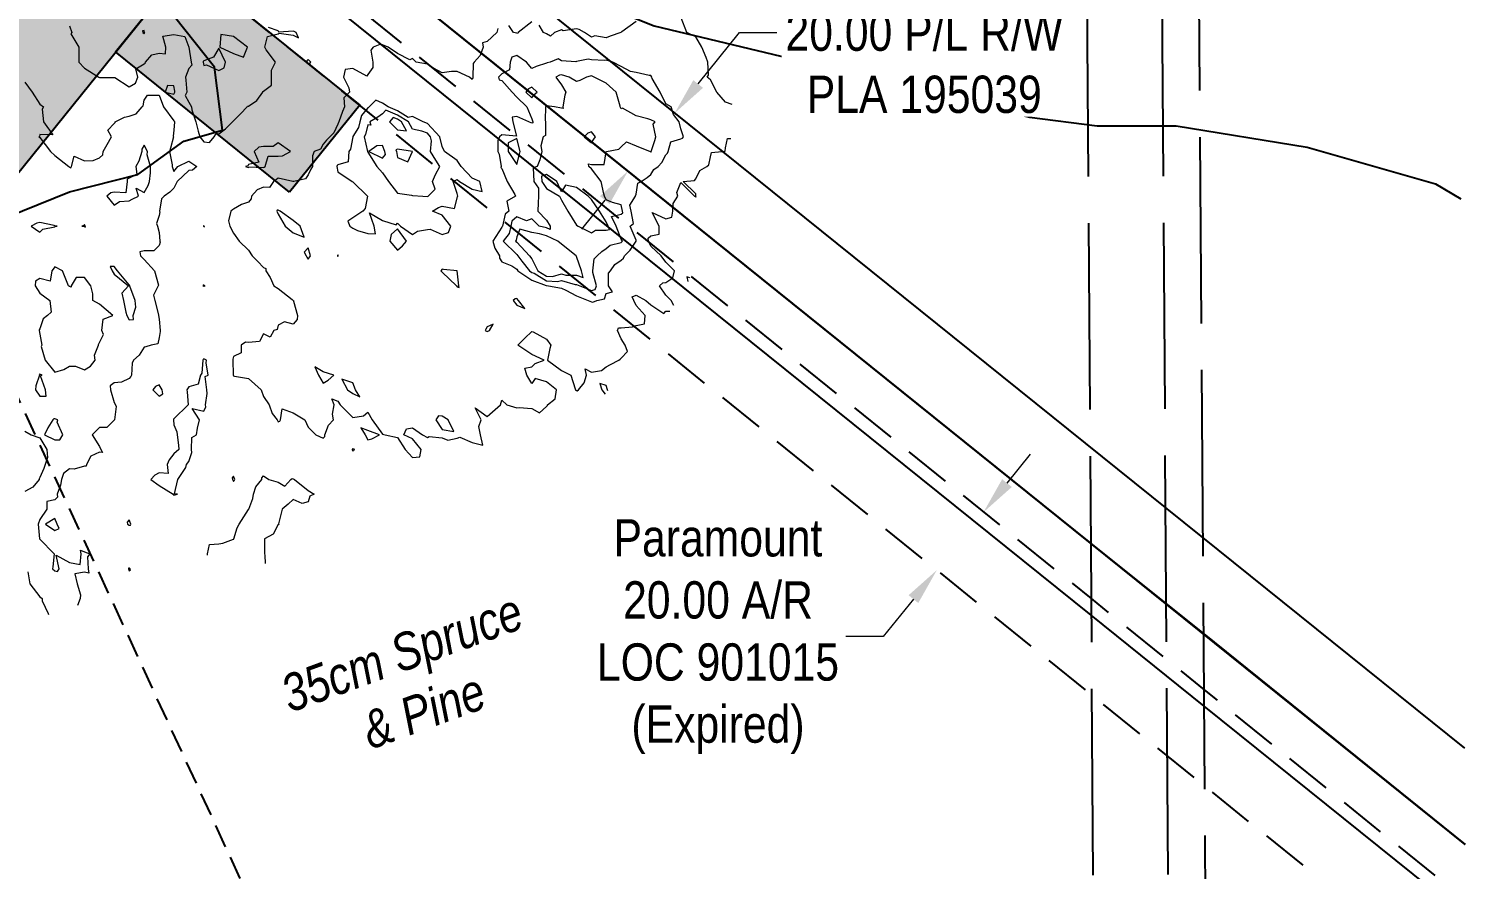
# Model space of a CAD drawing. Extents: x 528314 to 531043, y 6043383 to 6045203.
# Drawn here: x 530654 to 531039.7, y 6043994.8 to 6044220.5 of the extents above; entities that cross this region are included whole.
import ezdxf

# ---------------------------------------------------------------- set-up
doc = ezdxf.new("R2010")
doc.units = 0
doc.header["$LTSCALE"] = 5
doc.header["$PDSIZE"] = 0.5
for name, pattern in [('foc-ACCESSROAD', [3.75, 2.5, -1.25]), ('foc-TIELINE', [1.875, 1.25, -0.625]), ('foc-UNSURVEYED', [12.5, 10, -2.5])]:
    doc.linetypes.add(name, pattern=pattern)
doc.layers.get('Defpoints').update_dxf_attribs({"color": 9})
for name, color, linetype in [('C-RW', 13, 'Continuous'), ('F-AR', 190, 'foc-ACCESSROAD'), ('F-RW', 190, 'Continuous'), ('L-TIE', 7, 'foc-TIELINE'), ('L-USEC', 7, 'foc-UNSURVEYED'), ('P-PROPOSED', 10, 'Continuous'), ('P-PROPOSED-H', 21, 'Continuous'), ('P-TEMP-H', 41, 'Continuous'), ('P-TEMP_WORKSPACE', 46, 'Continuous'), ('T-BUSH-T', 110, 'Continuous'), ('WETLAND', 143, 'Continuous')]:
    doc.layers.add(name, color=color, linetype=linetype)
doc.layers.add('C-RW-T', color=13, linetype='Continuous', lineweight=9)
doc.layers.add('F-AR-T', color=190, linetype='Continuous', lineweight=9)
doc.layers.add('C-TOPO-MAJR', color=7, linetype='Continuous', lineweight=15, true_color=0xd3aa5f)
doc.layers.add('C-TOPO-MINR', color=7, linetype='Continuous', lineweight=13, true_color=0xe9d5af)
doc.styles.add('80CG', font='ARIALN.TTF', dxfattribs={"height": 10})
doc.styles.add('80L', font='ARIALN.TTF', dxfattribs={"height": 10})
doc.dimstyles.new('Compass 5 000', dxfattribs={"dimscale": 5, "dimtxt": 9, "dimasz": 2, "dimexe": 0.2, "dimexo": 0.0625, "dimgap": 0.5, "dimtad": 0, "dimtih": 1, "dimtoh": 1, "dimzin": 0, "dimdsep": 46, "dimtxsty": '80CG', "dimcen": 0.1, "dimse1": 1, "dimse2": 1, "dimclrd": 256, "dimclrt": 256, "dimaunit": 1, "dimadec": 4, "dimazin": 0, "dimtfac": 0.06, "dimtofl": 0, "dimtmove": 0, "dimatfit": 1, "dimfxl": 0.2, "dimtolj": 1, "dimtzin": 0, "dimlwd": -1, "dimarcsym": 0})

# ---------------------------------------------------------------- blocks, each defined once
blk = doc.blocks.new('*D417')
at = {"layer": 'Defpoints', "color": 0, "transparency": 16777216}
for p in [(530791.28, 6044186.58), (530778.72, 6044171.01), (530910.23, 6044090.7)]:
    blk.add_point(p, dxfattribs=at)
at = {"layer": 'F-AR-T', "transparency": 16777216}
for p, q in [((530916.51, 6044098.48), (530922.78, 6044106.27)), ((530891.4, 6044067.33), (530883.3, 6044057.28)), ((530883.3, 6044057.28), (530873.3, 6044057.28))]:
    blk.add_line(p, q, dxfattribs=at)
for points in [[(530915.21, 6044099.53), (530917.8, 6044097.43), (530910.23, 6044090.7)], [(530890.1, 6044068.38), (530892.7, 6044066.29), (530897.68, 6044075.12)]]:
    blk.add_solid(points, dxfattribs=at)
at = {"layer": 'F-AR-T', "transparency": 16777216, "insert": (530838.96, 6044057.28), "char_height": 10, "attachment_point": 5, "style": '80CG'}
blk.add_mtext('\\A1;Paramount\\P20.00 A/R\\PLOC 901015\\P(Expired)', dxfattribs=at)
blk = doc.blocks.new('*D421')
at = {"layer": 'C-RW-T', "transparency": 16777216}
for p, q in [((530833.63, 6044205.63), (530844.77, 6044219.46)), ((530844.77, 6044219.46), (530854.77, 6044219.46)), ((530808.56, 6044174.48), (530802.29, 6044166.69))]:
    blk.add_line(p, q, dxfattribs=at)
for points in [[(530832.34, 6044206.67), (530834.93, 6044204.58), (530827.36, 6044197.83)], [(530807.27, 6044175.52), (530809.86, 6044173.43), (530814.83, 6044182.27)]]:
    blk.add_solid(points, dxfattribs=at)
at = {"layer": 'Defpoints', "color": 0, "transparency": 16777216}
for p in [(530827.1, 6044198.04), (530827.36, 6044197.83), (530814.57, 6044182.48)]:
    blk.add_point(p, dxfattribs=at)
at = {"layer": 'C-RW-T', "transparency": 16777216, "insert": (530894.31, 6044219.46), "char_height": 10, "attachment_point": 5, "style": '80CG', "bg_fill": 3, "box_fill_scale": 1.1, "bg_fill_color": 256, "bg_fill_true_color": 13158600, "bg_fill_transparency": 0}
blk.add_mtext('\\A1;Murphy\\P20.00 P/L R/W\\PPLA 195039', dxfattribs=at)

msp = doc.modelspace()

# ---------------------------------------------------------------- hatches: boundary and pattern name
at = {"layer": 'P-PROPOSED-H'}
h = msp.add_hatch(color=256, dxfattribs=at)
h.dxf.hatch_style = 1
h.paths.add_polyline_path([(530696.143, 6044237.575), (530560.987, 6044346.534), (530468.237, 6044292.914), (530633.417, 6044159.762)])
at = {"layer": 'P-TEMP-H'}
h = msp.add_hatch(color=256, dxfattribs=at)
h.dxf.hatch_style = 1
h.paths.add_polyline_path([(530724.013, 6044176.595), (530677.325, 6044214.231), (530696.143, 6044237.575), (530742.831, 6044199.939)])

# ---------------------------------------------------------------- linework, layer by layer
at = {"layer": 'C-RW', "flags": 128}
for points in [[(530028.625, 6044842.932), (530353.715, 6044580.228), (530576.203, 6044400.422), (530601.334, 6044431.53), (530679.079, 6044368.694), (530653.95, 6044337.604), (530716.113, 6044287.371), (531039.285, 6044027.279)], [(531039.462, 6044001.477), (530703.564, 6044271.811), (530625.836, 6044334.621), (530650.966, 6044365.713), (530604.319, 6044403.415), (530579.188, 6044372.308), (530341.151, 6044564.68), (530028.797, 6044817.092)]]:
    msp.add_lwpolyline(points, dxfattribs=at)
at = {"layer": 'C-TOPO-MAJR', "linetype": 'Continuous', "lineweight": 15, "elevation": 826, "flags": 128}
for points in [[(530652.977, 6044206.088), (530654.937, 6044203.474), (530656.977, 6044200.211), (530658.008, 6044199.474), (530657.577, 6044198.874), (530657.963, 6044195.474), (530660.51, 6044191.94), (530656.977, 6044192.059), (530656.904, 6044191.547), (530656.743, 6044191.474), (530656.977, 6044191.278), (530659.855, 6044187.474), (530660.977, 6044186.47), (530664.775, 6044183.474), (530664.977, 6044183.297), (530665.331, 6044183.12), (530665.448, 6044183.474), (530666.241, 6044186.21), (530668.977, 6044185.015), (530671.325, 6044185.126), (530672.977, 6044185.763), (530673.849, 6044186.602), (530673.964, 6044187.474), (530675.04, 6044189.41), (530676.186, 6044191.474), (530675.198, 6044193.252), (530676.977, 6044195.034), (530677.197, 6044195.254), (530677.197, 6044195.474), (530679.716, 6044196.734), (530680.977, 6044196.987), (530682.86, 6044197.591), (530684.467, 6044199.474), (530684.72, 6044199.73), (530684.977, 6044201.285), (530685.853, 6044202.597), (530688.977, 6044202.597), (530690.155, 6044199.474), (530692.977, 6044195.698), (530693.094, 6044195.591), (530693.125, 6044195.474), (530692.977, 6044193.247), (530692.807, 6044191.643), (530692.862, 6044191.474), (530692.062, 6044188.388), (530691.745, 6044187.474), (530692.516, 6044183.934), (530692.454, 6044183.474), (530692.977, 6044182.173), (530694.017, 6044183.474), (530696.977, 6044184.932), (530699.09, 6044183.474), (530697.963, 6044182.487), (530696.977, 6044182.417), (530693.807, 6044179.474), (530692.977, 6044177.675), (530691.871, 6044176.579), (530690.307, 6044175.474), (530689.652, 6044174.799), (530689.116, 6044171.474), (530689.16, 6044171.29), (530688.977, 6044170.303), (530688.269, 6044168.181), (530688.572, 6044167.474), (530688.977, 6044165.732), (530689.169, 6044163.474), (530689.308, 6044163.143), (530688.977, 6044162.249), (530687.589, 6044160.861), (530684.977, 6044160.861), (530683.851, 6044160.599), (530683.985, 6044159.474), (530684.977, 6044158.548), (530687.745, 6044155.474), (530688.803, 6044151.647), (530688.767, 6044151.474), (530687.504, 6044148.947), (530687.872, 6044147.474), (530688.837, 6044143.613), (530688.863, 6044143.474), (530688.977, 6044142.466), (530689.309, 6044139.474), (530689.259, 6044139.192), (530688.977, 6044137.605), (530688.622, 6044135.829), (530686.846, 6044135.474), (530685.392, 6044135.058), (530684.977, 6044134.94), (530683.598, 6044132.852), (530682.157, 6044131.474), (530681.736, 6044130.714), (530681.541, 6044127.474), (530681.381, 6044127.07), (530680.977, 6044126.584), (530678.903, 6044125.548), (530676.977, 6044125.373), (530675.878, 6044124.573), (530675.933, 6044123.474), (530676.977, 6044120.148), (530677.259, 6044119.474), (530677.447, 6044119.003), (530677.006, 6044115.474), (530677.003, 6044115.448), (530676.977, 6044115.416), (530675.006, 6044113.445), (530672.977, 6044113.445), (530671.988, 6044112.463), (530670.991, 6044111.474), (530672.977, 6044108.299), (530673.35, 6044107.474), (530673.797, 6044106.653), (530672.977, 6044106.79), (530670.712, 6044105.738), (530669.538, 6044103.474), (530669.455, 6044102.995), (530668.977, 6044103.01), (530666.226, 6044102.224), (530664.977, 6044102.349), (530663.379, 6044101.071), (530662.765, 6044099.474), (530662.536, 6044097.914), (530661.669, 6044095.474), (530661.738, 6044094.712), (530660.977, 6044093.95), (530658.866, 6044093.584), (530658.866, 6044091.474), (530656.977, 6044088.703), (530656.53, 6044087.474), (530656.895, 6044083.556), (530656.934, 6044083.474), (530656.977, 6044083.411), (530660.847, 6044079.474), (530660.472, 6044075.979), (530660.366, 6044075.474), (530660.977, 6044074.905), (530661.717, 6044074.734), (530662.209, 6044075.474), (530661.352, 6044079.098), (530664.977, 6044077.207), (530667.842, 6044076.609), (530668.08, 6044079.474), (530667.931, 6044080.519), (530668.977, 6044080.044), (530670.432, 6044079.474), (530669.761, 6044078.689), (530669.98, 6044075.474), (530670.112, 6044074.338), (530668.977, 6044074.613), (530666.361, 6044074.089), (530667.015, 6044071.474), (530667.941, 6044068.509), (530667.838, 6044067.474), (530667.089, 6044065.656)], [(530701.981, 6044079.106), (530701.985, 6044079.474), (530702.496, 6044081.955), (530704.977, 6044082.196), (530706.052, 6044082.398), (530708.977, 6044083.442), (530709.032, 6044083.419), (530709.011, 6044083.474), (530709.962, 6044086.489), (530710.508, 6044087.474), (530712.977, 6044091.353), (530713.032, 6044091.474), (530714.142, 6044094.308), (530714.333, 6044095.474), (530714.953, 6044097.498), (530716.526, 6044099.474), (530716.558, 6044099.893), (530716.977, 6044100.475), (530718.478, 6044099.474), (530720.977, 6044098.74), (530722.756, 6044097.694), (530724.309, 6044099.474), (530724.727, 6044099.724), (530724.977, 6044099.628), (530725.283, 6044099.474), (530728.977, 6044096.461), (530730.562, 6044095.474), (530729.443, 6044095.007), (530728.977, 6044093.492), (530727.406, 6044093.045), (530724.977, 6044094.087), (530723.593, 6044092.857), (530722.036, 6044091.474), (530721.056, 6044087.553), (530721.096, 6044087.474), (530721.078, 6044087.372), (530720.977, 6044087.39), (530719.642, 6044084.808), (530717.266, 6044083.474), (530717.266, 6044083.185), (530717.266, 6044079.474), (530717.339, 6044079.111), (530717.438, 6044076.864)]]:
    msp.add_lwpolyline(points, dxfattribs=at)
for points in [[(530693.22, 6044203.717), (530692.977, 6044205.115), (530691.219, 6044205.232), (530690.578, 6044203.474), (530692.977, 6044202.877), (530693.239, 6044203.474), (530693.22, 6044203.717)], [(530720.977, 6044189.801), (530719.619, 6044188.831), (530716.977, 6044188.831), (530715.783, 6044188.667), (530714.526, 6044187.474), (530715.79, 6044184.66), (530712.977, 6044184.036), (530712.836, 6044183.614), (530712.134, 6044183.474), (530712.977, 6044183.233), (530713.094, 6044183.356), (530716.977, 6044183.184), (530717.158, 6044183.292), (530717.411, 6044183.474), (530718.231, 6044186.219), (530720.977, 6044186.219), (530722.142, 6044186.309), (530724.235, 6044187.474), (530720.977, 6044189.801)], [(530673.981, 6044142.469), (530676.608, 6044143.474), (530672.977, 6044146.501), (530671.183, 6044147.474), (530671.183, 6044149.267), (530670.664, 6044151.474), (530668.977, 6044153.711), (530666.739, 6044153.711), (530665.386, 6044151.474), (530665.386, 6044151.064), (530664.977, 6044151.269), (530664.704, 6044151.474), (530664.52, 6044151.93), (530663.093, 6044155.474), (530660.977, 6044156.532), (530660.53, 6044155.921), (530660.202, 6044155.474), (530659.788, 6044152.663), (530656.977, 6044153.393), (530655.799, 6044152.651), (530655.693, 6044151.474), (530656.977, 6044149.442), (530659.692, 6044147.474), (530660.045, 6044144.406), (530659.036, 6044143.474), (530657.914, 6044142.536), (530656.977, 6044139.938), (530656.783, 6044139.668), (530656.852, 6044139.474), (530656.977, 6044138.474), (530657.48, 6044135.474), (530657.312, 6044135.139), (530658.442, 6044131.474), (530660.977, 6044128.251), (530663.467, 6044128.983), (530664.977, 6044129.904), (530666.547, 6044129.904), (530668.977, 6044128.877), (530670.58, 6044129.87), (530671.867, 6044131.474), (530671.66, 6044132.79), (530672.698, 6044135.474), (530672.73, 6044135.72), (530672.977, 6044136.194), (530674.07, 6044138.38), (530673.592, 6044139.474), (530673.981, 6044142.469)], [(530701.659, 6044130.792), (530701.727, 6044131.474), (530700.977, 6044131.815), (530700.781, 6044131.669), (530700.728, 6044131.474), (530700.48, 6044127.97), (530700.142, 6044127.474), (530699.438, 6044125.013), (530696.977, 6044124.309), (530696.445, 6044123.474), (530696.519, 6044123.016), (530696.746, 6044119.474), (530692.977, 6044115.704), (530692.812, 6044115.639), (530692.812, 6044115.474), (530692.977, 6044114.089), (530693.725, 6044112.222), (530693.85, 6044111.474), (530694.167, 6044108.664), (530694.301, 6044107.474), (530692.977, 6044106.338), (530691.729, 6044104.722), (530691.164, 6044103.474), (530691.382, 6044101.068), (530688.977, 6044101.273), (530687.813, 6044100.637), (530686.778, 6044099.474), (530688.977, 6044097.809), (530692.725, 6044095.474), (530692.977, 6044095.266), (530693.911, 6044095.474), (530693.14, 6044095.637), (530694.047, 6044099.474), (530696.188, 6044102.685), (530696.32, 6044103.474), (530696.977, 6044104.262), (530697.779, 6044106.671), (530697.675, 6044107.474), (530697.769, 6044110.681), (530699.062, 6044111.474), (530699.253, 6044113.197), (530699.823, 6044115.474), (530697.901, 6044118.55), (530700.977, 6044117.782), (530701.522, 6044118.928), (530701.481, 6044119.474), (530701.89, 6044122.561), (530701.756, 6044123.474), (530701.347, 6044127.103), (530702.198, 6044127.474), (530701.659, 6044130.792)], [(530657.174, 6044127.276), (530657.596, 6044127.474), (530656.977, 6044127.758), (530656.773, 6044127.678), (530656.856, 6044127.474), (530655.886, 6044124.565), (530655.813, 6044123.474), (530656.977, 6044121.807), (530658.661, 6044121.79), (530658.515, 6044123.474), (530657.174, 6044127.276)], [(530661.612, 6044087.474), (530660.977, 6044088.997), (530658.546, 6044087.474), (530660.977, 6044085.716), (530662.179, 6044086.271), (530661.612, 6044087.474)], [(530681.288, 6044087.162), (530681.417, 6044087.474), (530680.977, 6044088.579), (530680.424, 6044088.026), (530680.486, 6044087.474), (530680.977, 6044087.176), (530681.288, 6044087.162)]]:
    msp.add_lwpolyline(points, close=True, dxfattribs=at)
at = {"layer": 'C-TOPO-MINR', "linetype": 'Continuous', "lineweight": 13, "flags": 128}
for points, elevation in [([(530664.977, 6044221.213), (530665.557, 6044219.474), (530665.35, 6044219.1), (530667.438, 6044215.474), (530667.438, 6044213.012), (530667.438, 6044211.474), (530668.977, 6044209.874), (530672.849, 6044207.474), (530672.977, 6044207.354), (530673.116, 6044207.334), (530676.977, 6044207.334), (530677.096, 6044207.354), (530680.977, 6044204.832), (530682.622, 6044205.828), (530683.263, 6044207.474), (530682.729, 6044209.722), (530684.977, 6044211.001), (530685.253, 6044211.198), (530685.356, 6044211.474), (530687.027, 6044213.423), (530688.977, 6044213.888), (530690.697, 6044213.753), (530690.791, 6044215.474), (530690.01, 6044218.44), (530692.977, 6044218.908), (530695.909, 6044218.405), (530696.977, 6044215.505), (530696.99, 6044215.474), (530696.982, 6044215.468), (530697.622, 6044211.474), (530697.767, 6044210.683), (530696.977, 6044209.757), (530696.045, 6044207.474), (530696.183, 6044206.68), (530696.439, 6044203.474), (530696.017, 6044202.514), (530696.977, 6044200.786), (530697.706, 6044199.474), (530697.789, 6044198.662), (530698.829, 6044195.474), (530699.446, 6044193.004), (530699.917, 6044191.474), (530700.977, 6044190.096), (530702.531, 6044189.92), (530703.807, 6044191.474), (530704.253, 6044192.198), (530704.977, 6044192.287), (530706.836, 6044193.615), (530708.695, 6044195.474), (530708.821, 6044195.63), (530708.977, 6044195.764), (530710.805, 6044197.645), (530712.579, 6044199.474), (530712.738, 6044199.712), (530712.977, 6044199.712), (530715.215, 6044201.235), (530716.814, 6044203.474), (530716.814, 6044203.636), (530716.977, 6044203.673), (530719.148, 6044205.302), (530719.148, 6044207.474), (530719.116, 6044209.334), (530720.248, 6044211.474), (530717.699, 6044214.752), (530717.338, 6044215.474), (530718.056, 6044218.395), (530720.977, 6044219.129), (530721.206, 6044219.244), (530724.977, 6044218.704), (530726.392, 6044218.059), (530725.779, 6044219.474), (530725.194, 6044219.691), (530724.977, 6044219.832), (530721.075, 6044219.572), (530721.075, 6044219.572), (530720.977, 6044219.931), (530718.321, 6044220.817)], 826.4), ([(530788.977, 6044222.283), (530785.363, 6044219.474), (530785.232, 6044219.218), (530784.977, 6044219.275), (530784.075, 6044219.474), (530782.835, 6044221.332)], 826.4), ([(530816.977, 6044222.403), (530813.162, 6044219.659), (530812.977, 6044219.53), (530812.864, 6044219.474), (530810.011, 6044218.44), (530808.977, 6044217.974), (530805.878, 6044218.572), (530804.977, 6044218.151), (530803.169, 6044219.474), (530801.728, 6044220.225), (530800.977, 6044220.389), (530797.418, 6044219.914), (530796.977, 6044220.19), (530795.067, 6044219.474), (530794.009, 6044218.442), (530792.977, 6044219.084), (530792.182, 6044219.474), (530790.938, 6044221.435)], 826.4), ([(530842.779, 6044200.086), (530840.977, 6044200.787), (530838.674, 6044203.474), (530836.977, 6044206.714), (530836.06, 6044207.474), (530836.452, 6044207.999), (530836.258, 6044211.474), (530835.748, 6044212.702), (530834.598, 6044215.474), (530832.977, 6044218.266), (530830.614, 6044219.474), (530829.039, 6044223.411)], 826.4), ([(530779.925, 6044220.525), (530779.618, 6044219.474), (530776.977, 6044217.039), (530775.744, 6044216.707), (530775.921, 6044215.474), (530775.136, 6044213.314), (530773.526, 6044211.474), (530773.281, 6044211.17), (530773.162, 6044207.474), (530773.213, 6044207.238), (530772.977, 6044206.825), (530772.325, 6044207.474), (530768.977, 6044208.968), (530767.483, 6044208.968), (530764.977, 6044208.652), (530762.595, 6044209.855), (530760.977, 6044210.941), (530757.938, 6044211.474), (530756.977, 6044212.478), (530756.308, 6044212.143), (530752.977, 6044213.809), (530750.479, 6044215.474), (530748.977, 6044216.139), (530748.241, 6044216.21), (530746.432, 6044215.474), (530745.764, 6044214.686), (530746.362, 6044211.474), (530746.36, 6044210.09), (530744.977, 6044208.134), (530744.695, 6044207.755), (530740.977, 6044209.743), (530738.894, 6044209.557), (530738.43, 6044207.474), (530739.884, 6044204.566), (530740.067, 6044203.474), (530738.521, 6044201.929), (530738.71, 6044199.474), (530738.242, 6044198.208), (530737.233, 6044195.474), (530737.135, 6044195.315), (530736.977, 6044194.808), (530735.912, 6044192.538), (530734.803, 6044191.474), (530733.932, 6044190.519), (530732.977, 6044189.473), (530732.31, 6044188.14), (530730.644, 6044187.474), (530730.119, 6044186.331), (530730.197, 6044183.474), (530729.663, 6044182.787), (530728.977, 6044181.277), (530728.246, 6044180.204), (530725.126, 6044179.474), (530725.011, 6044179.44), (530724.977, 6044179.452), (530724.86, 6044179.474), (530720.977, 6044180.306), (530720.491, 6044179.959), (530719.682, 6044179.474), (530718.6, 6044177.85), (530716.977, 6044177.952), (530715.277, 6044177.173), (530713.762, 6044175.474), (530713.656, 6044174.794), (530712.977, 6044173.903), (530711.142, 6044173.308), (530708.977, 6044172.051), (530708.651, 6044171.799), (530708.231, 6044171.474), (530707.581, 6044168.869), (530707.98, 6044167.474), (530708.977, 6044165.554), (530710.489, 6044163.474), (530712.977, 6044160.986), (530714.004, 6044159.474), (530715.453, 6044157.95), (530716.977, 6044156.345), (530717.587, 6044156.084), (530717.587, 6044155.474), (530718.782, 6044153.668), (530719.741, 6044151.474), (530720.977, 6044150.732), (530724.686, 6044147.764), (530724.977, 6044147.512), (530725.047, 6044147.474), (530725.087, 6044147.363), (530726.157, 6044143.474), (530726.018, 6044142.433), (530724.977, 6044141.191), (530722.637, 6044141.813), (530720.977, 6044140.87), (530720.696, 6044139.754), (530719.747, 6044139.474), (530718.823, 6044137.628), (530716.977, 6044138.551), (530715.931, 6044136.519), (530712.977, 6044136.215), (530712.13, 6044136.32), (530711, 6044135.474), (530711, 6044133.45), (530708.977, 6044132.439), (530708.735, 6044131.715), (530708.762, 6044131.474), (530708.901, 6044127.549), (530708.9, 6044127.474), (530708.977, 6044127.286), (530709.239, 6044127.211), (530712.977, 6044126.59), (530716.347, 6044123.474), (530716.977, 6044121.764), (530718.538, 6044119.474), (530719.316, 6044117.135), (530720.644, 6044115.474), (530720.977, 6044114.92), (530721.346, 6044115.104), (530721.531, 6044115.474), (530722.022, 6044118.428), (530724.977, 6044117.354), (530728.089, 6044115.474), (530728.977, 6044113.509), (530731.012, 6044111.474), (530732.977, 6044110.556), (530733.466, 6044110.984), (530733.428, 6044111.474), (530734.41, 6044114.041), (530735.831, 6044115.474), (530735.507, 6044116.943), (530735.924, 6044119.474), (530735.346, 6044121.105), (530736.977, 6044120.434), (530737.558, 6044119.474), (530740.977, 6044116.055), (530743.87, 6044116.58), (530744.977, 6044117.529), (530746.152, 6044115.474), (530748.977, 6044111.633), (530749.694, 6044111.474), (530752.977, 6044110.68), (530755.021, 6044107.474), (530756.977, 6044105.354), (530758.932, 6044105.519), (530759.287, 6044107.474), (530756.977, 6044110.391), (530754.62, 6044111.474), (530755.405, 6044113.045), (530756.977, 6044113.36), (530759.707, 6044111.474), (530760.977, 6044110.71), (530761.478, 6044110.972), (530764.977, 6044110.613), (530766.436, 6044110.014), (530768.977, 6044110.55), (530769.666, 6044110.785), (530772.977, 6044109.413), (530775.822, 6044108.628), (530775.217, 6044111.474), (530774.777, 6044113.674), (530775.376, 6044115.474), (530773.776, 6044118.674), (530776.977, 6044116.346), (530780.565, 6044119.474), (530780.977, 6044120.734), (530782.294, 6044119.474), (530784.977, 6044118.669), (530785.648, 6044118.803), (530788.977, 6044118.546), (530791.101, 6044117.349), (530792.977, 6044119.02), (530793.171, 6044119.279), (530793.171, 6044119.474), (530795.309, 6044121.141), (530795.639, 6044123.474), (530792.977, 6044125.666), (530789.914, 6044126.536), (530788.977, 6044125.191), (530787.709, 6044127.474), (530787.109, 6044129.342), (530788.977, 6044129.707), (530789.885, 6044130.565), (530792.304, 6044131.474), (530788.977, 6044132.978), (530785.231, 6044135.474), (530787.105, 6044137.346), (530788.977, 6044139.219), (530789.352, 6044139.098), (530792.977, 6044137.111), (530794.068, 6044135.474), (530793.87, 6044134.581), (530793.18, 6044131.474), (530796.977, 6044128.678), (530799.432, 6044127.474), (530800.658, 6044123.792), (530800.722, 6044123.474), (530800.977, 6044123.314), (530801.169, 6044123.281), (530801.5, 6044123.474), (530803.067, 6044125.383), (530803.674, 6044127.474), (530803.295, 6044129.155), (530804.977, 6044128.242), (530807.736, 6044128.714), (530808.977, 6044129.688), (530810.149, 6044130.301), (530812.388, 6044131.474), (530812.741, 6044131.709), (530812.977, 6044132.063), (530814.638, 6044133.812), (530814.094, 6044135.474), (530812.977, 6044137.18), (530811.957, 6044139.474), (530812.291, 6044140.159), (530812.977, 6044140.159), (530816.037, 6044140.413), (530816.977, 6044140.813), (530819.2, 6044141.25), (530819.436, 6044143.474), (530816.977, 6044146.179), (530816.34, 6044147.474), (530815.926, 6044148.524), (530816.977, 6044148.912), (530819.567, 6044147.474), (530820.977, 6044146.299), (530824.414, 6044144.037), (530824.977, 6044144.627), (530826.079, 6044144.627)], 826.4), ([(530652.977, 6044206.088), (530654.937, 6044203.474), (530656.977, 6044200.211), (530658.008, 6044199.474), (530657.577, 6044198.874), (530657.963, 6044195.474), (530660.51, 6044191.94), (530656.977, 6044192.059), (530656.904, 6044191.547), (530656.743, 6044191.474), (530656.977, 6044191.278), (530659.855, 6044187.474), (530660.977, 6044186.47), (530664.775, 6044183.474), (530664.977, 6044183.297), (530665.331, 6044183.12), (530665.448, 6044183.474), (530666.241, 6044186.21), (530668.977, 6044185.015), (530671.325, 6044185.126), (530672.977, 6044185.763), (530673.849, 6044186.602), (530673.964, 6044187.474), (530675.04, 6044189.41), (530676.186, 6044191.474), (530675.198, 6044193.252), (530676.977, 6044195.034), (530677.197, 6044195.254), (530677.197, 6044195.474), (530679.716, 6044196.734), (530680.977, 6044196.987), (530682.86, 6044197.591), (530684.467, 6044199.474), (530684.72, 6044199.73), (530684.977, 6044201.285), (530685.853, 6044202.597), (530688.977, 6044202.597), (530690.155, 6044199.474), (530692.977, 6044195.698), (530693.094, 6044195.591), (530693.125, 6044195.474), (530692.977, 6044193.247), (530692.807, 6044191.643), (530692.862, 6044191.474), (530692.062, 6044188.388), (530691.745, 6044187.474), (530692.516, 6044183.934), (530692.454, 6044183.474), (530692.977, 6044182.173), (530694.017, 6044183.474), (530696.977, 6044184.932), (530699.09, 6044183.474), (530697.963, 6044182.487), (530696.977, 6044182.417), (530693.807, 6044179.474), (530692.977, 6044177.675), (530691.871, 6044176.579), (530690.307, 6044175.474), (530689.652, 6044174.799), (530689.116, 6044171.474), (530689.16, 6044171.29), (530688.977, 6044170.303), (530688.269, 6044168.181), (530688.572, 6044167.474), (530688.977, 6044165.732), (530689.169, 6044163.474), (530689.308, 6044163.143), (530688.977, 6044162.249), (530687.589, 6044160.861), (530684.977, 6044160.861), (530683.851, 6044160.599), (530683.985, 6044159.474), (530684.977, 6044158.548), (530687.745, 6044155.474), (530688.803, 6044151.647), (530688.767, 6044151.474), (530687.504, 6044148.947), (530687.872, 6044147.474), (530688.837, 6044143.613), (530688.863, 6044143.474), (530688.977, 6044142.466), (530689.309, 6044139.474), (530689.259, 6044139.192), (530688.977, 6044137.605), (530688.622, 6044135.829), (530686.846, 6044135.474), (530685.392, 6044135.058), (530684.977, 6044134.94), (530683.598, 6044132.852), (530682.157, 6044131.474), (530681.736, 6044130.714), (530681.541, 6044127.474), (530681.381, 6044127.07), (530680.977, 6044126.584), (530678.903, 6044125.548), (530676.977, 6044125.373), (530675.878, 6044124.573), (530675.933, 6044123.474), (530676.977, 6044120.148), (530677.259, 6044119.474), (530677.447, 6044119.003), (530677.006, 6044115.474), (530677.003, 6044115.448), (530676.977, 6044115.416), (530675.006, 6044113.445), (530672.977, 6044113.445), (530671.988, 6044112.463), (530670.991, 6044111.474), (530672.977, 6044108.299), (530673.35, 6044107.474), (530673.797, 6044106.653), (530672.977, 6044106.79), (530670.712, 6044105.738), (530669.538, 6044103.474), (530669.455, 6044102.995), (530668.977, 6044103.01), (530666.226, 6044102.224), (530664.977, 6044102.349), (530663.379, 6044101.071), (530662.765, 6044099.474), (530662.536, 6044097.914), (530661.669, 6044095.474), (530661.738, 6044094.712), (530660.977, 6044093.95), (530658.866, 6044093.584), (530658.866, 6044091.474), (530656.977, 6044088.703), (530656.53, 6044087.474), (530656.895, 6044083.556), (530656.934, 6044083.474), (530656.977, 6044083.411), (530660.847, 6044079.474), (530660.472, 6044075.979), (530660.366, 6044075.474), (530660.977, 6044074.905), (530661.717, 6044074.734), (530662.209, 6044075.474), (530661.352, 6044079.098), (530664.977, 6044077.207), (530667.842, 6044076.609), (530668.08, 6044079.474), (530667.931, 6044080.519), (530668.977, 6044080.044), (530670.432, 6044079.474), (530669.761, 6044078.689), (530669.98, 6044075.474), (530670.112, 6044074.338), (530668.977, 6044074.613), (530666.361, 6044074.089), (530667.015, 6044071.474), (530667.941, 6044068.509), (530667.838, 6044067.474), (530667.089, 6044065.656)], 826), ([(530827.066, 6044146.142), (530826.4, 6044147.474), (530824.977, 6044148.897), (530823.286, 6044151.474), (530824.172, 6044152.278), (530824.977, 6044152.336), (530826.857, 6044153.594), (530827.321, 6044155.474), (530824.977, 6044157.817), (530823.707, 6044159.474), (530820.977, 6044162.064), (530820.331, 6044163.474), (530820.253, 6044164.198), (530820.977, 6044164.831), (530823.155, 6044165.296), (530823.152, 6044167.474), (530821.294, 6044171.157), (530824.977, 6044169.422), (530826.546, 6044169.904), (530826.882, 6044171.474), (530826.953, 6044173.497), (530828.159, 6044175.474), (530827.926, 6044176.524), (530828.977, 6044179.154), (530832.657, 6044175.474), (530832.977, 6044175.375), (530833.094, 6044175.357), (530833.032, 6044175.474), (530832.977, 6044176.115), (530829.618, 6044179.474), (530832.697, 6044179.753), (530832.977, 6044180.144), (530834.049, 6044182.401), (530835.993, 6044183.474), (530836.539, 6044183.911), (530836.977, 6044186.047), (530837.225, 6044187.225), (530839.991, 6044187.474), (530840.878, 6044187.572), (530840.977, 6044188.459), (530841.478, 6044190.972), (530842.376, 6044190.972)], 826.4), ([(530831.395, 6044153.614), (530830.628, 6044153.822), (530830.866, 6044152.616)], 826.4), ([(530809.392, 6044123.253), (530809.33, 6044123.474), (530808.977, 6044124.651), (530807.212, 6044125.238), (530807.799, 6044123.474), (530808.641, 6044122.321)], 826.4), ([(530652.977, 6044112.412), (530654.667, 6044111.474), (530656.977, 6044110.591), (530658.885, 6044107.474), (530659.082, 6044105.368), (530658.424, 6044103.474), (530658.051, 6044102.4), (530656.977, 6044100.002), (530656.833, 6044099.618), (530656.818, 6044099.474), (530655.085, 6044097.365), (530652.977, 6044096.195)], 825.6), ([(530701.981, 6044079.106), (530701.985, 6044079.474), (530702.496, 6044081.955), (530704.977, 6044082.196), (530706.052, 6044082.398), (530708.977, 6044083.442), (530709.032, 6044083.419), (530709.011, 6044083.474), (530709.962, 6044086.489), (530710.508, 6044087.474), (530712.977, 6044091.353), (530713.032, 6044091.474), (530714.142, 6044094.308), (530714.333, 6044095.474), (530714.953, 6044097.498), (530716.526, 6044099.474), (530716.558, 6044099.893), (530716.977, 6044100.475), (530718.478, 6044099.474), (530720.977, 6044098.74), (530722.756, 6044097.694), (530724.309, 6044099.474), (530724.727, 6044099.724), (530724.977, 6044099.628), (530725.283, 6044099.474), (530728.977, 6044096.461), (530730.562, 6044095.474), (530729.443, 6044095.007), (530728.977, 6044093.492), (530727.406, 6044093.045), (530724.977, 6044094.087), (530723.593, 6044092.857), (530722.036, 6044091.474), (530721.056, 6044087.553), (530721.096, 6044087.474), (530721.078, 6044087.372), (530720.977, 6044087.39), (530719.642, 6044084.808), (530717.266, 6044083.474), (530717.266, 6044083.185), (530717.266, 6044079.474), (530717.339, 6044079.111), (530717.438, 6044076.864)], 826), ([(530653.8, 6044074.651), (530654.289, 6044071.474), (530656.977, 6044067.979), (530657.6, 6044067.474), (530657.591, 6044066.859), (530659.242, 6044063.474), (530659.289, 6044063.22)], 825.6)]:
    msp.add_lwpolyline(points, dxfattribs=dict(at, elevation=elevation))
for points, elevation in [([(530685.093, 6044219.474), (530684.977, 6044219.967), (530684.559, 6044219.892), (530684.632, 6044219.474), (530684.977, 6044219.198), (530685.139, 6044219.311), (530685.093, 6044219.474)], 826.8), ([(530711.622, 6044212.829), (530712.679, 6044215.474), (530708.977, 6044218.367), (530705.549, 6044218.901), (530705.275, 6044215.474), (530708.977, 6044213.791), (530711.622, 6044212.829)], 826.8), ([(530706.455, 6044209.995), (530706.852, 6044211.474), (530704.977, 6044215.225), (530703.626, 6044212.825), (530700.977, 6044211.797), (530700.792, 6044211.658), (530700.822, 6044211.474), (530700.977, 6044210.632), (530701.674, 6044210.777), (530704.977, 6044209.272), (530706.455, 6044209.995)], 826.8), ([(530729.383, 6044211.067), (530729.703, 6044211.474), (530728.977, 6044212.199), (530728.625, 6044211.826), (530728.763, 6044211.474), (530728.977, 6044211.178), (530729.383, 6044211.067)], 826.4), ([(530829.396, 6044191.054), (530829.676, 6044191.474), (530828.977, 6044193.573), (530828.502, 6044195.474), (530827.059, 6044197.392), (530826.351, 6044199.474), (530824.977, 6044200.298), (530823.443, 6044203.474), (530821.329, 6044207.121), (530821.218, 6044207.474), (530820.977, 6044207.923), (530820.528, 6044207.923), (530816.977, 6044208.727), (530815.462, 6044208.989), (530812.977, 6044210.336), (530810.704, 6044211.474), (530808.977, 6044212.049), (530808.545, 6044211.905), (530804.977, 6044212.115), (530804.151, 6044212.299), (530800.977, 6044211.659), (530800.85, 6044211.601), (530796.977, 6044211.829), (530796.114, 6044212.336), (530793.96, 6044211.474), (530793.141, 6044211.31), (530792.977, 6044211.228), (530790.137, 6044210.313), (530788.977, 6044209.743), (530787.609, 6044211.474), (530784.977, 6044213.296), (530783.661, 6044212.79), (530783.154, 6044211.474), (530782.983, 6044209.468), (530780.977, 6044208.367), (530780.039, 6044207.474), (530780.28, 6044206.777), (530780.977, 6044206.569), (530783.763, 6044203.474), (530784.977, 6044202.124), (530787.627, 6044199.474), (530788.977, 6044196.265), (530789.236, 6044195.474), (530789.236, 6044195.215), (530788.977, 6044195.099), (530788.229, 6044195.474), (530784.977, 6044196.885), (530783.703, 6044196.747), (530783.893, 6044195.474), (530784.866, 6044191.585), (530780.977, 6044191.974), (530780.316, 6044191.474), (530779.883, 6044190.379), (530779.883, 6044187.474), (530780.276, 6044186.772), (530780.812, 6044183.474), (530780.733, 6044183.229), (530780.977, 6044182.968), (530782.374, 6044179.474), (530784.471, 6044175.979), (530784.64, 6044175.474), (530782.323, 6044174.127), (530782.81, 6044171.474), (530781.81, 6044170.64), (530781.106, 6044167.474), (530781.085, 6044167.365), (530780.977, 6044167.229), (530778.505, 6044163.474), (530779.039, 6044161.536), (530780.292, 6044159.474), (530780.347, 6044158.844), (530780.977, 6044157.897), (530783.605, 6044156.846), (530784.977, 6044155.885), (530785.293, 6044155.474), (530788.977, 6044152.966), (530792.891, 6044151.56), (530792.977, 6044151.506), (530793.502, 6044151.474), (530796.977, 6044150.778), (530798.136, 6044150.315), (530800.977, 6044148.785), (530804.165, 6044147.474), (530804.977, 6044147.112), (530805.411, 6044147.039), (530806.425, 6044147.474), (530808.498, 6044147.952), (530808.977, 6044149.389), (530810.644, 6044149.806), (530809.618, 6044151.474), (530809.588, 6044154.862), (530810.103, 6044155.474), (530811.301, 6044157.149), (530812.977, 6044158.347), (530813.59, 6044158.86), (530813.868, 6044159.474), (530815.436, 6044161.014), (530816.977, 6044163.404), (530817.014, 6044163.436), (530816.997, 6044163.474), (530816.977, 6044163.662), (530815.353, 6044167.474), (530816.278, 6044168.173), (530815.697, 6044171.474), (530815.341, 6044173.109), (530816.839, 6044175.474), (530816.82, 6044175.631), (530816.977, 6044176.037), (530817.435, 6044179.016), (530818.35, 6044179.474), (530819.966, 6044180.484), (530820.977, 6044181.35), (530821.778, 6044182.672), (530822.944, 6044183.474), (530823.883, 6044184.567), (530824.977, 6044186.615), (530825.401, 6044187.049), (530825.576, 6044187.474), (530826.332, 6044190.119), (530828.977, 6044190.874), (530829.396, 6044191.054)], 826.8), ([(530821.568, 6044194.882), (530822.137, 6044195.474), (530820.977, 6044196.02), (530820.149, 6044196.302), (530816.977, 6044197.112), (530813.302, 6044199.148), (530812.977, 6044198.981), (530812.75, 6044199.474), (530812.75, 6044199.701), (530811.672, 6044203.474), (530808.977, 6044205.831), (530805.694, 6044207.474), (530804.977, 6044207.833), (530804.696, 6044207.755), (530803.668, 6044207.474), (530801.929, 6044206.521), (530800.977, 6044206.295), (530799.011, 6044207.474), (530796.977, 6044208.083), (530796.469, 6044207.981), (530795.45, 6044207.474), (530796.977, 6044205.439), (530798.156, 6044203.474), (530797.819, 6044202.631), (530797.292, 6044199.474), (530797.418, 6044199.032), (530796.977, 6044199.173), (530795.087, 6044199.474), (530792.977, 6044199.775), (530792.808, 6044199.643), (530792.695, 6044199.474), (530792.558, 6044195.893), (530792.695, 6044195.474), (530792.695, 6044191.755), (530792.062, 6044191.474), (530791.388, 6044189.063), (530791.673, 6044187.474), (530791.145, 6044185.305), (530790.399, 6044183.474), (530789.367, 6044183.084), (530789.558, 6044179.474), (530790.835, 6044177.615), (530790.835, 6044175.474), (530790.69, 6044173.76), (530790.63, 6044171.474), (530792.977, 6044169.03), (530793.911, 6044167.474), (530793.899, 6044166.552), (530792.977, 6044166.985), (530791.011, 6044167.474), (530788.977, 6044169.408), (530787.596, 6044168.855), (530784.977, 6044169.946), (530783.628, 6044168.822), (530783.329, 6044167.474), (530782.941, 6044165.51), (530781.32, 6044163.474), (530784.977, 6044159.816), (530785.293, 6044159.474), (530786.348, 6044158.102), (530788.37, 6044155.474), (530788.977, 6044155.061), (530789.621, 6044154.829), (530792.977, 6044152.754), (530795.877, 6044152.573), (530796.977, 6044152.907), (530800.662, 6044151.788), (530800.977, 6044151.788), (530801.922, 6044151.474), (530804.977, 6044150.217), (530805.998, 6044150.453), (530806.338, 6044151.474), (530805.415, 6044155.036), (530805.409, 6044155.474), (530805.765, 6044158.685), (530806.554, 6044159.474), (530807.766, 6044160.684), (530808.977, 6044161.492), (530810.058, 6044162.393), (530812.977, 6044163.041), (530813.195, 6044163.255), (530813.336, 6044163.474), (530812.977, 6044164.001), (530811.628, 6044167.474), (530810.413, 6044170.037), (530812.977, 6044170.678), (530813.43, 6044171.021), (530813.35, 6044171.474), (530812.977, 6044173.189), (530810.627, 6044173.823), (530808.977, 6044174.525), (530808.48, 6044175.474), (530808.339, 6044176.112), (530807.592, 6044179.474), (530804.977, 6044182.835), (530804.265, 6044183.474), (530804.223, 6044184.227), (530804.977, 6044184.022), (530808.428, 6044184.022), (530808.977, 6044187.398), (530809.017, 6044187.434), (530809.062, 6044187.474), (530812.326, 6044188.125), (530812.977, 6044188.776), (530814.367, 6044190.083), (530816.977, 6044188.992), (530820.772, 6044187.474), (530820.977, 6044187.347), (530821.035, 6044187.415), (530821.066, 6044187.474), (530822.031, 6044190.419), (530822.239, 6044191.474), (530821.568, 6044194.882)], 827), ([(530693.22, 6044203.717), (530692.977, 6044205.115), (530691.219, 6044205.232), (530690.578, 6044203.474), (530692.977, 6044202.877), (530693.239, 6044203.474), (530693.22, 6044203.717)], 826), ([(530789.606, 6044202.844), (530790.408, 6044203.474), (530788.977, 6044204.784), (530788.103, 6044204.347), (530787.405, 6044203.474), (530788.977, 6044201.901), (530789.606, 6044202.844)], 826.8), ([(530775.034, 6044179.474), (530772.977, 6044180.34), (530770.011, 6044183.474), (530768.977, 6044185.096), (530765.596, 6044187.474), (530764.977, 6044188.868), (530764.326, 6044191.474), (530760.977, 6044195.045), (530759.83, 6044195.474), (530756.977, 6044196.865), (530755.792, 6044196.659), (530752.977, 6044198.404), (530750.447, 6044199.474), (530748.977, 6044200.432), (530747.161, 6044201.289), (530745.388, 6044199.474), (530745.139, 6044199.312), (530744.977, 6044199.216), (530743.294, 6044197.156), (530742.819, 6044195.474), (530742.469, 6044193.982), (530740.977, 6044191.559), (530740.944, 6044191.506), (530740.934, 6044191.474), (530740.309, 6044188.141), (530739.92, 6044187.474), (530739.713, 6044184.737), (530736.977, 6044183.908), (530736.732, 6044183.719), (530736.686, 6044183.474), (530736.977, 6044182.038), (530740.825, 6044179.474), (530740.977, 6044179.373), (530744.876, 6044175.474), (530744.25, 6044172.2), (530743.679, 6044171.474), (530742.058, 6044170.392), (530740.977, 6044169.67), (530739.659, 6044168.792), (530740.153, 6044167.474), (530740.977, 6044166.943), (530742.193, 6044166.257), (530744.977, 6044165.506), (530747.055, 6044165.396), (530746.705, 6044167.474), (530745.454, 6044170.996), (530748.977, 6044168.949), (530752.624, 6044167.826), (530752.977, 6044168.267), (530753.771, 6044167.474), (530756.977, 6044165.175), (530758.37, 6044166.08), (530760.977, 6044166.59), (530761.759, 6044166.691), (530764.977, 6044165.256), (530766.658, 6044165.792), (530767.298, 6044167.474), (530764.977, 6044170.375), (530762.339, 6044171.474), (530763.999, 6044172.451), (530764.977, 6044172.863), (530768.284, 6044172.167), (530768.977, 6044174.959), (530769.045, 6044175.406), (530769.165, 6044175.474), (530768.977, 6044176.239), (530767.898, 6044179.474), (530768.617, 6044179.833), (530768.977, 6044180.013), (530769.634, 6044179.474), (530772.977, 6044177.416), (530775.721, 6044176.729), (530775.034, 6044179.474)], 826.8), ([(530761.826, 6044191.474), (530760.977, 6044192.379), (530759.532, 6044192.919), (530756.977, 6044193.472), (530755.885, 6044195.474), (530752.977, 6044197.277), (530749.853, 6044198.597), (530748.977, 6044197.581), (530747.698, 6044196.752), (530745.547, 6044195.474), (530745.845, 6044194.605), (530744.977, 6044194.643), (530744.373, 6044192.077), (530744.002, 6044191.474), (530744.91, 6044187.541), (530744.881, 6044187.474), (530744.977, 6044187.309), (530747.401, 6044183.474), (530748.977, 6044181.775), (530750.511, 6044179.474), (530752.977, 6044176.304), (530756.676, 6044175.775), (530756.977, 6044175.654), (530759.782, 6044175.474), (530760.977, 6044175.383), (530761.034, 6044175.417), (530761.169, 6044175.474), (530763.073, 6044177.377), (530762.374, 6044179.474), (530763.139, 6044181.311), (530764.32, 6044183.474), (530763.257, 6044185.193), (530761.848, 6044187.474), (530762.109, 6044190.342), (530761.826, 6044191.474)], 827), ([(530754.067, 6044195.474), (530752.977, 6044196.149), (530751.806, 6044196.644), (530750.797, 6044195.474), (530752.977, 6044193.294), (530755.374, 6044193.076), (530754.067, 6044195.474)], 827.2), ([(530785.676, 6044186.774), (530785.851, 6044187.474), (530784.977, 6044190.974), (530782.644, 6044189.806), (530782.644, 6044187.474), (530784.977, 6044183.978), (530785.676, 6044186.774)], 826.8), ([(530805.651, 6044190.799), (530806.133, 6044191.474), (530804.977, 6044192.822), (530803.991, 6044192.46), (530803.053, 6044191.474), (530804.977, 6044189.855), (530805.651, 6044190.799)], 827.2), ([(530685.809, 6044186.642), (530685.895, 6044187.474), (530684.977, 6044189.179), (530684.356, 6044188.095), (530684.356, 6044187.474), (530683.586, 6044184.864), (530682.77, 6044183.474), (530683.033, 6044181.418), (530680.977, 6044180.35), (530680.413, 6044180.037), (530680.451, 6044179.474), (530680.042, 6044176.408), (530676.977, 6044176.579), (530676.03, 6044176.421), (530674.988, 6044175.474), (530676.977, 6044173.111), (530678.356, 6044174.094), (530680.977, 6044174.29), (530681.745, 6044174.705), (530683.488, 6044175.474), (530682.8, 6044177.65), (530684.977, 6044176.52), (530686.04, 6044178.41), (530686.453, 6044179.474), (530686.705, 6044181.745), (530686.705, 6044183.474), (530685.809, 6044186.642)], 825.6), ([(530720.977, 6044189.801), (530719.619, 6044188.831), (530716.977, 6044188.831), (530715.783, 6044188.667), (530714.526, 6044187.474), (530715.79, 6044184.66), (530712.977, 6044184.036), (530712.836, 6044183.614), (530712.134, 6044183.474), (530712.977, 6044183.233), (530713.094, 6044183.356), (530716.977, 6044183.184), (530717.158, 6044183.292), (530717.411, 6044183.474), (530718.231, 6044186.219), (530720.977, 6044186.219), (530722.142, 6044186.309), (530724.235, 6044187.474), (530720.977, 6044189.801)], 826), ([(530749.594, 6044187.474), (530748.977, 6044189.078), (530747.426, 6044189.024), (530745.286, 6044187.474), (530748.977, 6044185.712), (530749.737, 6044186.714), (530749.594, 6044187.474)], 827), ([(530755.73, 6044184.721), (530756.955, 6044187.474), (530752.977, 6044188.137), (530752.479, 6044187.971), (530752.671, 6044187.474), (530752.977, 6044185.847), (530755.73, 6044184.721)], 827.2), ([(530809.522, 6044167.474), (530808.977, 6044168.625), (530807.146, 6044171.474), (530804.977, 6044174.601), (530804.153, 6044175.474), (530800.977, 6044177.806), (530798.008, 6044178.443), (530796.977, 6044176.64), (530795.717, 6044179.474), (530792.977, 6044181.37), (530791.6, 6044180.85), (530791.673, 6044179.474), (530792.977, 6044177.577), (530796.394, 6044175.474), (530796.977, 6044174.437), (530798.644, 6044171.474), (530800.977, 6044167.742), (530801.435, 6044167.474), (530804.977, 6044165.628), (530806.054, 6044166.396), (530808.977, 6044166.396), (530809.869, 6044166.581), (530809.522, 6044167.474)], 827.2), ([(530720.977, 6044171.753), (530720.672, 6044171.779), (530720.607, 6044171.474), (530720.977, 6044170.641), (530722.786, 6044167.474), (530724.977, 6044165.64), (530727.907, 6044164.543), (530726.817, 6044167.474), (530724.977, 6044169.006), (530721.452, 6044171.474), (530720.977, 6044171.753)], 826.8), ([(530661.095, 6044167.356), (530661.68, 6044167.474), (530660.977, 6044167.582), (530660.801, 6044167.649), (530656.977, 6044168.402), (530656.203, 6044168.247), (530654.655, 6044167.474), (530656.977, 6044165.849), (530657.828, 6044166.623), (530660.977, 6044167.316), (530661.095, 6044167.356)], 825.6), ([(530669.157, 6044167.474), (530668.977, 6044167.943), (530668.801, 6044167.65), (530668.273, 6044167.474), (530668.977, 6044167.332), (530669.256, 6044167.194), (530669.157, 6044167.474)], 825.6), ([(530701.055, 6044167.474), (530700.977, 6044167.534), (530700.942, 6044167.509), (530700.939, 6044167.474), (530700.977, 6044167.388), (530701.187, 6044167.263), (530701.055, 6044167.474)], 826.4), ([(530754.295, 6044162.156), (530755.393, 6044163.474), (530752.977, 6044166.755), (530751.255, 6044165.196), (530750.906, 6044163.474), (530752.977, 6044161.057), (530754.295, 6044162.156)], 826.8), ([(530802.364, 6044155.474), (530800.977, 6044159.31), (530800.875, 6044159.474), (530796.977, 6044162.591), (530795.997, 6044163.474), (530792.977, 6044164.895), (530791.086, 6044165.364), (530788.977, 6044165.746), (530785.8, 6044166.65), (530784.977, 6044164.566), (530784.797, 6044163.654), (530784.653, 6044163.474), (530784.977, 6044163.15), (530788.37, 6044159.474), (530788.977, 6044158.685), (530790.597, 6044155.474), (530792.977, 6044154.002), (530794.547, 6044153.904), (530796.977, 6044154.642), (530798.171, 6044154.279), (530800.977, 6044154.279), (530802.767, 6044153.683), (530802.364, 6044155.474)], 827.2), ([(530729.617, 6044159.474), (530728.977, 6044161.609), (530727.931, 6044160.519), (530728.449, 6044159.474), (530728.603, 6044159.099), (530728.977, 6044158.558), (530729.617, 6044159.474)], 826.8), ([(530737.092, 6044159.474), (530736.977, 6044159.782), (530736.87, 6044159.581), (530736.87, 6044159.474), (530736.837, 6044159.334), (530736.977, 6044159.371), (530737.092, 6044159.474)], 826.8), ([(530673.981, 6044142.469), (530676.608, 6044143.474), (530672.977, 6044146.501), (530671.183, 6044147.474), (530671.183, 6044149.267), (530670.664, 6044151.474), (530668.977, 6044153.711), (530666.739, 6044153.711), (530665.386, 6044151.474), (530665.386, 6044151.064), (530664.977, 6044151.269), (530664.704, 6044151.474), (530664.52, 6044151.93), (530663.093, 6044155.474), (530660.977, 6044156.532), (530660.53, 6044155.921), (530660.202, 6044155.474), (530659.788, 6044152.663), (530656.977, 6044153.393), (530655.799, 6044152.651), (530655.693, 6044151.474), (530656.977, 6044149.442), (530659.692, 6044147.474), (530660.045, 6044144.406), (530659.036, 6044143.474), (530657.914, 6044142.536), (530656.977, 6044139.938), (530656.783, 6044139.668), (530656.852, 6044139.474), (530656.977, 6044138.474), (530657.48, 6044135.474), (530657.312, 6044135.139), (530658.442, 6044131.474), (530660.977, 6044128.251), (530663.467, 6044128.983), (530664.977, 6044129.904), (530666.547, 6044129.904), (530668.977, 6044128.877), (530670.58, 6044129.87), (530671.867, 6044131.474), (530671.66, 6044132.79), (530672.698, 6044135.474), (530672.73, 6044135.72), (530672.977, 6044136.194), (530674.07, 6044138.38), (530673.592, 6044139.474), (530673.981, 6044142.469)], 826), ([(530681.101, 6044151.474), (530680.977, 6044151.674), (530677.818, 6044155.474), (530676.977, 6044156.631), (530675.82, 6044156.631), (530676.36, 6044155.474), (530676.977, 6044154.534), (530680.747, 6044151.474), (530678.987, 6044149.463), (530679.406, 6044147.474), (530680.054, 6044144.396), (530680.375, 6044143.474), (530680.977, 6044142.313), (530682.081, 6044142.369), (530682.06, 6044143.474), (530682.756, 6044145.695), (530682.566, 6044147.474), (530681.133, 6044151.318), (530681.101, 6044151.474)], 825.6), ([(530768.979, 6044155.471), (530768.981, 6044155.474), (530768.978, 6044155.475), (530768.977, 6044155.474), (530765.31, 6044155.807), (530764.977, 6044155.918), (530764.613, 6044155.474), (530764.977, 6044155.127), (530768.814, 6044151.474), (530768.977, 6044151.175), (530769.494, 6044150.956), (530769.378, 6044151.474), (530768.979, 6044155.471)], 826.8), ([(530701.12, 6044151.33), (530701.332, 6044151.474), (530700.977, 6044151.65), (530700.819, 6044151.631), (530700.77, 6044151.474), (530700.977, 6044151.353), (530701.12, 6044151.33)], 826.4), ([(530785.449, 6044147.474), (530784.977, 6044148.081), (530784.529, 6044147.921), (530784.032, 6044147.474), (530784.977, 6044146.259), (530787.102, 6044145.348), (530785.449, 6044147.474)], 826.4), ([(530777.639, 6044139.474), (530778.676, 6044141.173), (530776.977, 6044140.455), (530776.638, 6044139.812), (530776.46, 6044139.474), (530776.977, 6044139.187), (530777.639, 6044139.474)], 826.4), ([(530701.659, 6044130.792), (530701.727, 6044131.474), (530700.977, 6044131.815), (530700.781, 6044131.669), (530700.728, 6044131.474), (530700.48, 6044127.97), (530700.142, 6044127.474), (530699.438, 6044125.013), (530696.977, 6044124.309), (530696.445, 6044123.474), (530696.519, 6044123.016), (530696.746, 6044119.474), (530692.977, 6044115.704), (530692.812, 6044115.639), (530692.812, 6044115.474), (530692.977, 6044114.089), (530693.725, 6044112.222), (530693.85, 6044111.474), (530694.167, 6044108.664), (530694.301, 6044107.474), (530692.977, 6044106.338), (530691.729, 6044104.722), (530691.164, 6044103.474), (530691.382, 6044101.068), (530688.977, 6044101.273), (530687.813, 6044100.637), (530686.778, 6044099.474), (530688.977, 6044097.809), (530692.725, 6044095.474), (530692.977, 6044095.266), (530693.911, 6044095.474), (530693.14, 6044095.637), (530694.047, 6044099.474), (530696.188, 6044102.685), (530696.32, 6044103.474), (530696.977, 6044104.262), (530697.779, 6044106.671), (530697.675, 6044107.474), (530697.769, 6044110.681), (530699.062, 6044111.474), (530699.253, 6044113.197), (530699.823, 6044115.474), (530697.901, 6044118.55), (530700.977, 6044117.782), (530701.522, 6044118.928), (530701.481, 6044119.474), (530701.89, 6044122.561), (530701.756, 6044123.474), (530701.347, 6044127.103), (530702.198, 6044127.474), (530701.659, 6044130.792)], 826), ([(530734.362, 6044126.088), (530735.847, 6044127.474), (530732.977, 6044128.383), (530730.738, 6044129.712), (530731.786, 6044127.474), (530732.977, 6044125.33), (530734.362, 6044126.088)], 826.4), ([(530657.174, 6044127.276), (530657.596, 6044127.474), (530656.977, 6044127.758), (530656.773, 6044127.678), (530656.856, 6044127.474), (530655.886, 6044124.565), (530655.813, 6044123.474), (530656.977, 6044121.807), (530658.661, 6044121.79), (530658.515, 6044123.474), (530657.174, 6044127.276)], 826), ([(530689.831, 6044123.474), (530688.977, 6044124.894), (530688.03, 6044124.421), (530687.353, 6044123.474), (530688.977, 6044121.79), (530689.963, 6044122.488), (530689.831, 6044123.474)], 826.4), ([(530741.713, 6044123.474), (530740.977, 6044125.436), (530738.031, 6044126.419), (530739.505, 6044123.474), (530740.977, 6044122.52), (530742.832, 6044121.619), (530741.713, 6044123.474)], 826.4), ([(530661.645, 6044114.805), (530661.779, 6044115.474), (530660.977, 6044115.741), (530660.708, 6044115.743), (530660.469, 6044115.474), (530659.115, 6044113.336), (530658.277, 6044111.474), (530660.977, 6044110.077), (530662.373, 6044110.077), (530663.159, 6044111.474), (530661.645, 6044114.805)], 825.6), ([(530746.089, 6044110.361), (530748.162, 6044111.474), (530744.977, 6044112.595), (530743.107, 6044113.343), (530744.276, 6044111.474), (530744.977, 6044110.069), (530746.089, 6044110.361)], 826.4), ([(530766.537, 6044115.474), (530764.977, 6044116.449), (530763.936, 6044116.514), (530763.243, 6044115.474), (530764.977, 6044112.872), (530768.099, 6044112.351), (530766.537, 6044115.474)], 826.4), ([(530741.126, 6044107.324), (530741.524, 6044107.474), (530740.977, 6044107.708), (530740.84, 6044107.61), (530740.828, 6044107.474), (530740.977, 6044107.063), (530741.126, 6044107.324)], 826.4), ([(530709.204, 6044099.246), (530709.346, 6044099.474), (530708.977, 6044100.305), (530708.561, 6044099.889), (530708.7, 6044099.474), (530708.977, 6044098.882), (530709.204, 6044099.246)], 826.4), ([(530661.612, 6044087.474), (530660.977, 6044088.997), (530658.546, 6044087.474), (530660.977, 6044085.716), (530662.179, 6044086.271), (530661.612, 6044087.474)], 826), ([(530681.288, 6044087.162), (530681.417, 6044087.474), (530680.977, 6044088.579), (530680.424, 6044088.026), (530680.486, 6044087.474), (530680.977, 6044087.176), (530681.288, 6044087.162)], 826), ([(530681.197, 6044075.474), (530680.977, 6044075.62), (530680.8, 6044075.65), (530680.763, 6044075.474), (530680.977, 6044074.902), (530681.336, 6044075.114), (530681.197, 6044075.474)], 826.4)]:
    msp.add_lwpolyline(points, close=True, dxfattribs=dict(at, elevation=elevation))
at = {"layer": 'F-AR', "flags": 128}
for points in [[(530028.903, 6044801.157), (530129.393, 6044720.151), (530661.381, 6044291.295), (530939.06, 6044067.457), (530969.387, 6044043.009), (531039.565, 6043986.437)], [(531039.741, 6043960.6), (530969.564, 6044017.171), (530939.237, 6044041.619), (530129.566, 6044694.313), (530029.075, 6044775.32)]]:
    msp.add_lwpolyline(points, dxfattribs=at)
at = {"layer": 'F-RW'}
for points in [[(530028.797, 6044817.092), (530129.289, 6044735.885), (530296.942, 6044600.405), (530305.223, 6044593.713), (530341.151, 6044564.68), (530579.183, 6044372.324), (530589.804, 6044363.741), (530625.837, 6044334.623), (530679.279, 6044291.436), (530703.564, 6044271.811), (530938.958, 6044082.377), (530969.285, 6044057.971), (531039.462, 6044001.495)], [(531039.594, 6043982.146), (530969.418, 6044038.621), (530939.09, 6044063.027), (530692.327, 6044261.616), (530655.631, 6044291.27), (530576.306, 6044355.374), (530564.999, 6044364.511), (530329.716, 6044554.645), (530129.418, 6044716.505), (530028.926, 6044797.759)]]:
    msp.add_lwpolyline(points, dxfattribs=at)
at = {"layer": 'L-TIE', "flags": 128}
msp.add_lwpolyline([(530633.417, 6044159.762), (530943.016, 6043489.02)], dxfattribs=at)
at = {"layer": 'L-USEC'}
for p, q in [((530937.515, 6044293.251), (530940.266, 6043891.136)), ((530957.621, 6044293.389), (530960.372, 6043891.274)), ((530970.425, 6043891.349), (530967.674, 6044293.463))]:
    msp.add_line(p, q, dxfattribs=at)
at = {"layer": 'P-PROPOSED'}
msp.add_lwpolyline([(530696.143, 6044237.575), (530560.987, 6044346.534), (530468.237, 6044292.914), (530633.417, 6044159.762)], close=True, dxfattribs=at)
at = {"layer": 'P-TEMP_WORKSPACE'}
msp.add_lwpolyline([(530724.013, 6044176.595), (530677.325, 6044214.231), (530696.143, 6044237.575), (530742.831, 6044199.939)], close=True, dxfattribs=at)
at = {"layer": 'WETLAND'}
msp.add_lwpolyline([(530648.122, 6044169.86), (530664.912, 6044176.63), (530683.242, 6044181.352), (530695.654, 6044190.241), (530706.023, 6044193.206), (530703.828, 6044210.1), (530690.74, 6044226.682), (530697.718, 6044236.307), (530715.975, 6044240.593), (530770.029, 6044242.031), (530821.83, 6044221.237), (530862.137, 6044211.542), (530889.85, 6044204.824), (530922.54, 6044196.743), (530940.677, 6044194.421), (530961.87, 6044194.363), (530997.059, 6044188.692), (531031.533, 6044178.831), (531038.276, 6044174.788)], dxfattribs=at)

# ---------------------------------------------------------------- next in the draw order: dimensions: what is measured, and where the dimension line sits
at = {"layer": 'C-RW-T'}
dim = msp.add_linear_dim(base=(530827.364, 6044197.835), p1=(530814.573, 6044182.476), p2=(530827.103, 6044198.045), angle=51.17253, text='Murphy\\P20.00 P/L R/W\\PPLA 195039', dimstyle='Compass 5 000', override={"dimtfill": 1}, dxfattribs=at)
dim.commit()
dim.dimension.update_dxf_attribs({"geometry": '*D421', "text_midpoint": (530894.309, 6044219.462), "dimtype": 161})

# ---------------------------------------------------------------- next in the draw order: dimensions: what is measured, and where the dimension line sits
at = {"layer": 'F-AR-T'}
dim = msp.add_linear_dim(base=(530910.231, 6044090.695), p1=(530778.723, 6044171.009), p2=(530791.278, 6044186.584), angle=51.12756, text='Paramount\\P20.00 A/R\\PLOC 901015\\P(Expired)', dimstyle='Compass 5 000', dxfattribs=at)
dim.commit()
dim.dimension.update_dxf_attribs({"geometry": '*D417', "text_midpoint": (530838.961, 6044057.281), "dimtype": 161})

# ---------------------------------------------------------------- next in the draw order: texts
at = {"layer": 'T-BUSH-T', "insert": (530720.346, 6044046.042), "char_height": 10.00512, "attachment_point": 1, "rotation": 20, "style": '80L', "bg_fill": 3, "box_fill_scale": 1.15, "bg_fill_color": 256, "bg_fill_true_color": 256, "bg_fill_transparency": 0}
msp.add_mtext_dynamic_manual_height_columns('\\pi0.36397;{\\fArial Narrow|b0|i1|c0|p34;35cm Spruce \\P\\pi17.38154;& Pine}', width=67.34456, gutter_width=50.025, heights=[0], dxfattribs=at)

doc.saveas('drawing.dxf')
